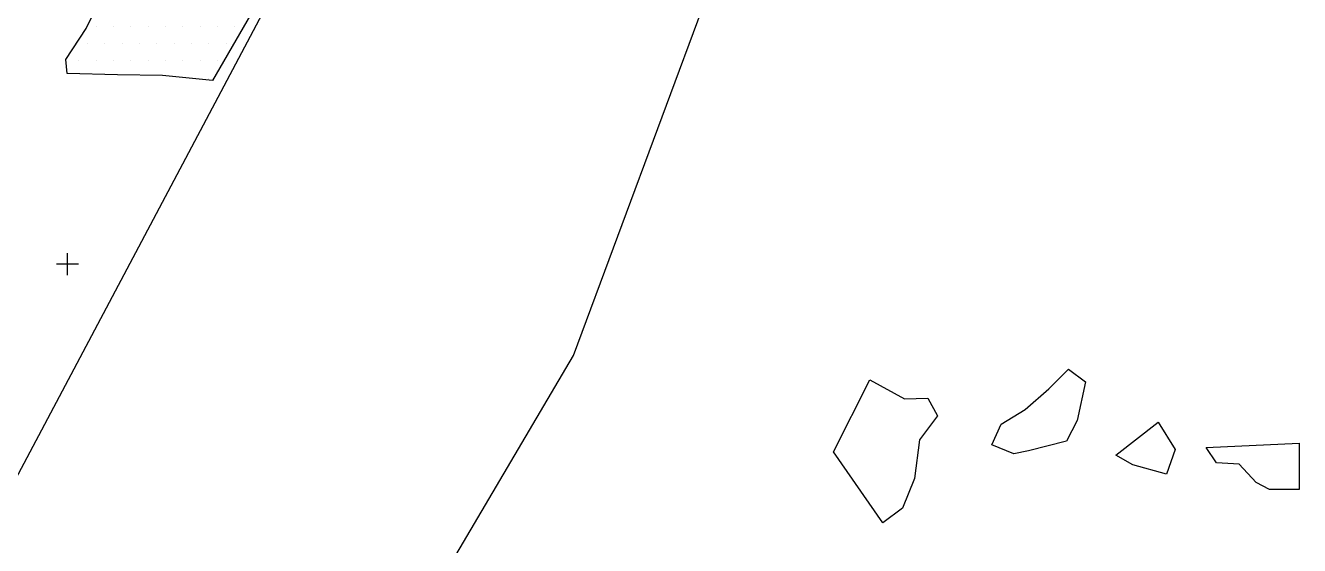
# Model space of a CAD drawing. Header units: metres. Extents: x -9.05 to -4.97, y -14.56 to -9.91.
# Drawn here: x -8.114 to -7.194, y -12.525 to -12.149 of the extents above; entities that cross this region are included whole.
import ezdxf

# ---------------------------------------------------------------- set-up
doc = ezdxf.new("R2010")
doc.units = ezdxf.units.M
doc.header["$LTSCALE"] = 25
doc.header["$MEASUREMENT"] = 0
doc.linetypes.add('STRICHPUNKTX2', pattern=[2, 1, -0.5, 0, -0.5])
doc.layers.get('0').update_dxf_attribs({"linetype": 'CONTINUOUS'})
for name, color, linetype in [('FEUER', 1, 'CONTINUOUS'), ('GRABUNGSGRENZE', 3, 'STRICHPUNKTX2'), ('STEINE', 4, 'CONTINUOUS'), ('STEINESCHRAFF', 4, 'CONTINUOUS')]:
    doc.layers.add(name, color=color, linetype=linetype)

# ---------------------------------------------------------------- blocks, each defined once
blk = doc.blocks.new('LB')
at = {"layer": 'FEUER', "const_width": 0.1}
for points in [[(0, 0), (0, -1.6)], [(-0.8, -0.8), (0.8, -0.8)]]:
    blk.add_lwpolyline(points, dxfattribs=at)
blk = doc.blocks.new('*X9')
at = {"color": 0}
for p, q in [((-806.25, -1215), (-806.25, -1215)), ((-805, -1215), (-805, -1215)), ((-803.75, -1215), (-803.75, -1215)), ((-802.5, -1215), (-802.5, -1215)), ((-801.25, -1215), (-801.25, -1215)), ((-800, -1215), (-800, -1215)), ((-798.75, -1215), (-798.75, -1215)), ((-797.5, -1215), (-797.5, -1215)), ((-796.25, -1215), (-796.25, -1215)), ((-806.875, -1216.25), (-806.875, -1216.25)), ((-805.625, -1216.25), (-805.625, -1216.25)), ((-804.375, -1216.25), (-804.375, -1216.25)), ((-803.125, -1216.25), (-803.125, -1216.25)), ((-801.875, -1216.25), (-801.875, -1216.25)), ((-800.625, -1216.25), (-800.625, -1216.25)), ((-799.375, -1216.25), (-799.375, -1216.25)), ((-798.125, -1216.25), (-798.125, -1216.25)), ((-796.875, -1216.25), (-796.875, -1216.25)), ((-807.5, -1217.5), (-807.5, -1217.5)), ((-806.25, -1217.5), (-806.25, -1217.5)), ((-805, -1217.5), (-805, -1217.5)), ((-803.75, -1217.5), (-803.75, -1217.5)), ((-802.5, -1217.5), (-802.5, -1217.5)), ((-801.25, -1217.5), (-801.25, -1217.5)), ((-800, -1217.5), (-800, -1217.5)), ((-798.75, -1217.5), (-798.75, -1217.5)), ((-797.5, -1217.5), (-797.5, -1217.5)), ((-799.375, -1218.75), (-799.375, -1218.75)), ((-798.125, -1218.75), (-798.125, -1218.75))]:
    blk.add_line(p, q, dxfattribs=at)

msp = doc.modelspace()

# ---------------------------------------------------------------- linework, layer by layer
at = {"layer": 'GRABUNGSGRENZE', "flags": 128}
for points in [[(-8.91471, -10.35483), (-8.6496, -10.35297), (-8.67695, -11.22453), (-8.63797, -11.70298), (-8.61534, -12.08179), (-8.44701, -12.10048), (-8.3667, -12.06229), (-8.35322, -10.98684), (-8.35814, -10.49361), (-8.30543, -10.24086), (-8.18098, -10.0567), (-7.80151, -10.26084), (-7.26282, -10.5503), (-7.78878, -11.73239), (-7.82933, -11.92717), (-8.17921, -12.58692), (-8.35281, -13.02077), (-8.51837, -13.31022), (-8.57525, -13.5367)], [(-8.32391, -13.62788), (-8.14376, -13.11419), (-8.00603, -13.01189), (-7.84157, -12.59736), (-7.71816, -12.38778), (-7.58366, -12.02615), (-7.5634, -11.91173), (-7.37858, -11.53023), (-7.16586, -11.0516), (-6.99933, -10.69402), (-6.18233, -11.22126), (-6.46571, -11.73553), (-6.54437, -11.95932), (-6.58598, -12.07935), (-6.70479, -12.32452), (-6.82926, -12.48783), (-6.95172, -12.6008), (-7.01016, -12.64864), (-7.05129, -12.73816), (-7.09036, -12.85362), (-7.23923, -13.01796), (-7.21577, -13.11812), (-7.19737, -13.2554), (-7.20799, -13.34032), (-7.23995, -13.4517), (-7.26377, -13.55189), (-7.34655, -13.70195)]]:
    msp.add_lwpolyline(points, dxfattribs=at)
at = {"layer": 'STEINE'}
for points in [[(-7.97864, -12.18914), (-8.01474, -12.18561), (-8.04729, -12.18512), (-8.08339, -12.18413), (-8.08441, -12.17396), (-8.06968, -12.15158), (-8.05496, -12.12106), (-8.03005, -12.10579), (-7.99853, -12.09559), (-7.97259, -12.1088), (-7.9492, -12.11488), (-7.93699, -12.11691), (-7.97864, -12.18914)], [(-7.4003, -12.45874), (-7.41607, -12.45214), (-7.40947, -12.43739), (-7.39219, -12.4267), (-7.37491, -12.41194), (-7.36068, -12.3977), (-7.34847, -12.40684), (-7.35456, -12.43481), (-7.36217, -12.44956), (-7.38963, -12.4567), (-7.4003, -12.45874)], [(-7.49485, -12.50864), (-7.53048, -12.45731), (-7.50407, -12.40542), (-7.47915, -12.41914), (-7.46237, -12.41862), (-7.45524, -12.43132), (-7.46845, -12.44862), (-7.47199, -12.47659), (-7.48062, -12.49795), (-7.49485, -12.50864)], [(-7.32657, -12.45971), (-7.29608, -12.43579), (-7.28386, -12.45561), (-7.28995, -12.47341), (-7.31436, -12.46682), (-7.32657, -12.45971)], [(-7.26149, -12.45407), (-7.19437, -12.45097), (-7.19435, -12.48453), (-7.21571, -12.48455), (-7.22537, -12.47947), (-7.23758, -12.46626), (-7.25386, -12.46525), (-7.26149, -12.45407)]]:
    msp.add_lwpolyline(points, dxfattribs=at)

# ---------------------------------------------------------------- block references
at = {"layer": 'FEUER', "xscale": 0.01, "yscale": 0.01, "zscale": 0.01}
msp.add_blockref('LB', (-8.0833, -12.31379), dxfattribs=at)
at = {"layer": 'STEINESCHRAFF', "xscale": 0.01, "yscale": 0.01, "zscale": 0.01}
msp.add_blockref('*X9', (0, 0), dxfattribs=at)

doc.saveas('drawing.dxf')
